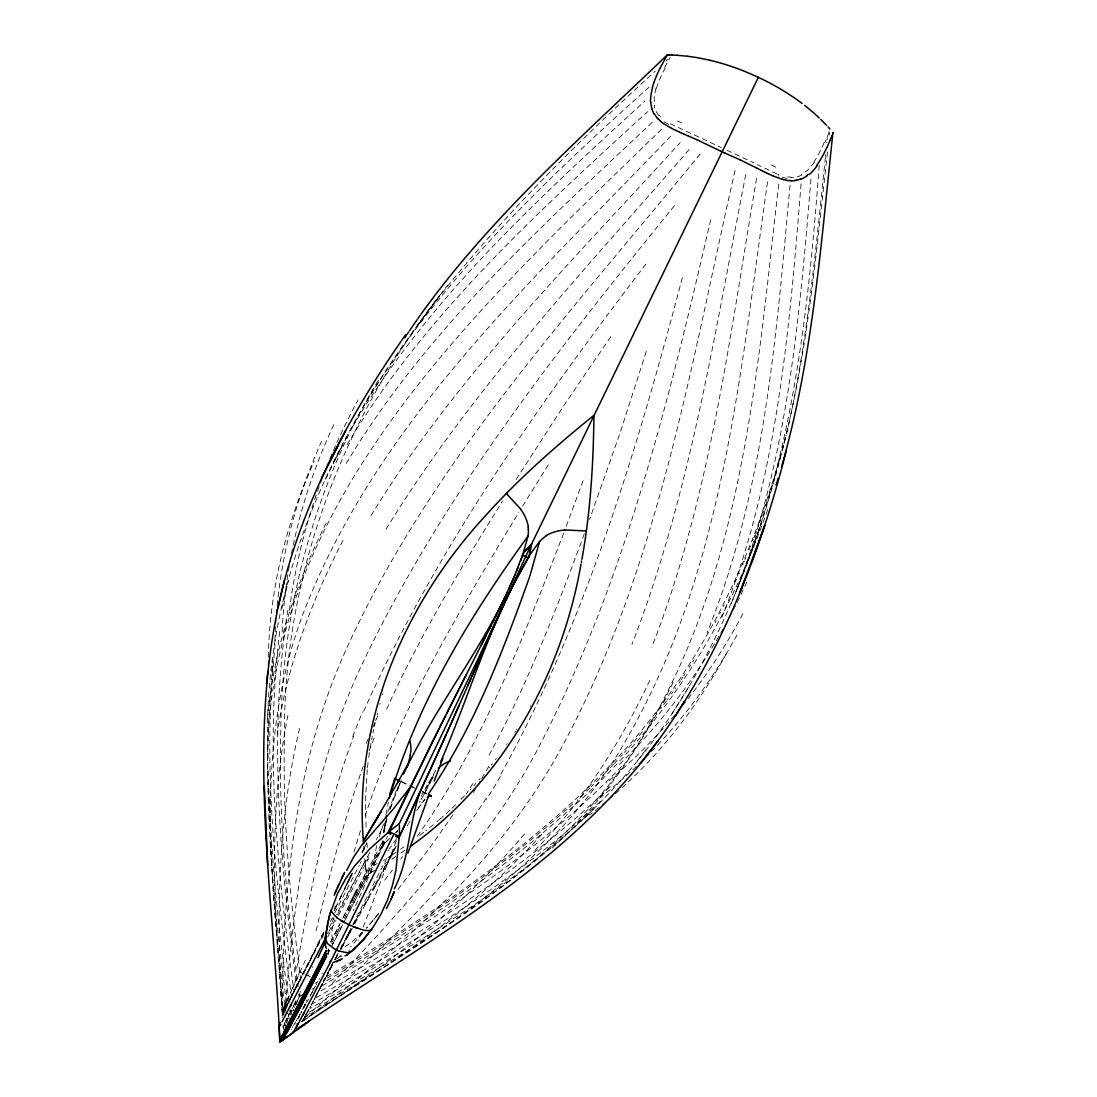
<?xml version="1.0" encoding="UTF-8"?>
<svg xmlns="http://www.w3.org/2000/svg" width="1097" height="1097" viewBox="0 0 1097 1097"><rect width="100%" height="100%" fill="white"/><g stroke="black" fill="none" stroke-linecap="round" stroke-linejoin="round"><path stroke-width="0.75" stroke-dasharray="5 3.75" d="M267.874 758.123C256.04 471.655 458.148 251.199 655.252 71.086M328.277 948.932L328.209 953.485M284.205 1025.791L284.315 1022.486M284.74 1012.517C294.586 892.286 311.027 769.614 364.231 659.859C444.299 492.91 560.169 346.529 676.218 203.466M382.949 840.453L382.565 845.101L388.036 839.987M819.198 165.263C808.914 304.925 793.954 447 741.339 578.009M801.084 183.693C789.292 330.992 777.101 481.638 720.839 619.887M810.93 179.044C799.178 322.669 786.563 469.516 731 604.049M382.579 844.909L386.007 841.879M382.771 842.743L382.565 844.978L382.935 840.905M790.032 185.228C776.251 336.203 764.623 490.757 707.154 632.75M827.042 139.799L827.303 136.933M826.781 142.747L826.85 141.993M825.41 157.324C816.195 245.111 808.283 333.378 789.675 419.808M825.493 156.514L825.643 154.896M367.262 769.532L365.507 799.562L366.11 830.456M383.676 832.596L384.759 822.942M829.222 135.013L829.442 132.874M827.508 151.893C817.046 244.508 809.038 337.862 787.605 428.776C757.684 548.98 703.561 665.44 618.461 756.628C534.541 846.185 431.546 915.09 326.207 976.837M271.754 671.913L273.071 659.201M367.454 767.667L368.414 759.549M778.733 184.255C756.738 374.104 743.176 575.445 639.359 741.86C562.843 864.916 431.711 936.797 310.451 1008.417M333.173 917.243L331.801 932.313L332.556 944.791M272.865 665.989C261.017 779.117 271.686 893.616 287.057 1005.922M279.721 631.584C264.898 751.5 277.637 873.02 294.106 992.099M383.881 832.513L386.871 818.444M767.571 181.759C740.31 370.443 724.281 568.699 627.511 737.499C556.577 864.71 427.83 942.364 305.994 1014.094M368.702 757.479L369.62 751.294M383.895 832.239L384.101 830.854M287.894 609.987C268.148 734.62 280.16 861.748 296.588 986.052M296.711 968.267C310.355 889.763 325.905 811.012 353.728 736.128M756.587 178.4C729.642 336.148 710.335 497.188 651.796 647.271M370.224 747.619L370.992 743.204M385.993 814.673L387.94 804.636M371.622 739.831L372.294 736.416M384.54 827.947L385.691 822.284L384.663 826.973L385.39 823.696M334.297 910.633L335.408 905.286M745.768 174.546C714.613 332.569 690.411 493.527 631.941 644.488M287.935 715.258C268.34 814.029 273.18 915.981 283.89 1015.52M372.994 732.947L373.734 729.409M735.045 170.364C690.877 364.492 658.749 566.175 563.625 743.67C502.865 858.128 404.149 946.423 301.154 1022.308M374.379 726.433L375.201 722.8M388.105 803.882L388.448 802.387M710.733 219.647C669.417 398.184 625.605 578.997 541.027 742.792C485.203 852.067 395.222 938.25 304.075 1018.181M789.346 421.275L788.688 424.196M384.965 825.602L385.952 821.434L384.773 826.151M788.194 426.376L788.359 425.65M316.114 930.75C329.333 874.94 344.184 819.39 363.587 765.363M375.695 720.647L376.202 718.48M787.865 427.83L786.494 433.617M281.943 608.287L288.36 580.971M299.55 728.422C277.678 821.543 276.074 918.422 282.382 1013.491M785.973 435.783L786.151 435.056M787.605 428.776C761.716 538.216 721.908 646.339 655.252 737.856C564.708 862.379 425.828 936.413 301.675 1021.883A548.322 5.32 -64.9 0 0 301.977 1021.705M377.121 714.709L377.519 713.119M785.274 438.663L784.012 443.682M682.361 277.678C637.316 448.412 586.401 620.216 500.232 775.332M783.656 445.108L781.983 451.539M382.538 845.266L362.86 882.29M781.421 453.664L781.613 452.951M376.655 845.664L373.241 863.874M780.653 456.503L777.512 467.775M379.823 704.329L380.097 703.328M655.979 87.979L654.155 97.318L654.566 105.71M776.703 470.586L775.675 474.082M382.551 694.799L382.867 693.757M353.947 852.081L360.831 829.469M386.679 819.048L384.992 824.642L386.83 818.554M774.839 476.866L770.985 489.344M282.505 1011.681L282.519 1016.083M646.27 351.465L620.299 432.245L589.569 519.457M379.219 836.874L383.47 824.012M770.094 492.1L767.626 499.642M365.095 816.031C400.515 707.524 460.383 609.288 518.963 512.08M767.173 501.014L765.555 505.786M763.663 511.229L762.95 513.259M384.019 842.345L383.168 844.443M748.675 559.059L761.332 523.228L736.252 591.064L741.874 576.528M761.99 515.96L762.47 514.616M767.694 509.557C728.353 623.178 662.588 728.285 571.743 807.776C496.393 875.872 411.046 931.792 323.409 982.651M382.373 845.76L380.344 850.614M361.352 932.34L358.28 940.719M363.203 927.171L396.291 840.809M287.195 1000.107L289.293 995.322L282.834 1011.352L291.336 996.419M390.326 808.297L392.054 803.511L389.915 809.449M390.244 808.558L395.811 793.885M583.097 480.637L564.681 530.495M760.536 520.005L759.563 522.693M829.263 131.791L824.944 142.651M584.358 533.732C556.344 609.767 526.834 685.625 488.069 756.944M758.068 526.725L758.562 525.381M387.803 812.082L388.091 811.327M563.721 533.073C522.967 638.44 481.981 745.699 415.886 838.286M388.365 810.587L396.072 791.307M755.806 532.744L756.313 531.401M283.506 1009.034L291.555 990.207M754.27 536.735L754.777 535.405M369.058 750.828L374.434 737.321M397.183 790.471L398.101 788.126L394.92 796.148M752.707 540.711L753.228 539.381M750.087 547.321L750.609 546.004M284.068 1007.581L286.77 1001.136M749.018 549.954L749.553 548.637M397.758 789.086L401.187 780.762M423.853 794.653L434.645 772.864M399.459 784.917L401.159 780.872M745.768 557.811L744.945 559.772M282.19 1017.783L282.478 1017.084M295.984 1024.255L296.286 1023.556M396.236 790.937L396.703 789.84M743.835 562.377L744.397 561.074M363.669 711.267C436.016 548.623 540.368 402.489 647.847 261.484M397.635 787.632L398.417 785.795M742.724 564.982L743.286 563.68M286.55 1001.616L288.538 997.036M283.465 1014.766L284.068 1013.381M399.061 784.328L399.692 782.874M284.713 1011.9L285.398 1010.31M298.521 1018.373L299.207 1016.782M286.139 1008.623L287.784 1004.907M300.743 1013.299L301.593 1011.393M379.219 853.164L353.357 910.496M738.761 574.046L739.337 572.757M288.689 1002.877L291.459 996.679L290.993 997.722A252.2 2.441 -64.9 0 1 297.068 984.187M302.484 1009.363L303.896 1006.223M292.995 1010.666L293.406 1009.734M294.27 1007.828L294.709 1006.854M295.381 1005.373L296.286 1003.357M296.752 1002.329L297.465 1000.766M297.931 999.71L298.905 997.584M299.22 997.077L300.304 994.691M299.152 997.05L299.015 993.69M736.457 579.189L735.58 581.122M386.514 709.306C419.465 636.822 460.507 568.397 502.618 500.945M390.258 858.293L397.375 843.579M340.468 897.428L346.364 885.114M339.343 899.773L341.688 894.891M344.924 888.104L347.296 883.167M335.819 907.48L339.576 899.293M346.707 884.388L350.272 876.969M334.955 909.29L337.012 904.655M339.275 900.267L351.438 874.953M350.066 877.367L351.451 874.501M334.228 910.441L335.12 908.59M361.969 852.698L363.299 849.956M323.711 932.669L306.831 966.964M362.449 851.711L366.796 842.784M364.135 848.255L365.795 844.841M362.394 852.369L366.905 843.113M323.629 932.368L320.132 939.526M321.298 937.112L322.216 935.261M320.393 938.963L292.488 994.211M319.021 941.774L316.265 947.355M325.576 479.183L340.769 448.44M290.362 1012.024L288.017 1016.754M290.691 1011.365L291.363 1010.008M312.549 967.568L312.947 966.745M381.687 829.236L376.532 839.507M313.523 952.882L309.45 961.041M292.008 1008.733L292.652 1007.43M293.31 1006.1L293.982 1004.742M308.627 975.425L309.011 974.657M327.729 936.975L335.956 920.52M294.668 1003.385L296.053 1000.615M723.472 606.504L724.089 605.242M298.864 994.965L299.481 993.745M300.098 992.524L300.715 991.277M287.483 1017.81L286.015 1020.717M308.326 963.262L306.118 967.664M338.534 915.405L368.235 859.061L367.797 854.261M306.337 967.211L302.978 973.848M305.007 969.844L300.496 978.716M330.883 941.596L340.07 923.551M433.301 776.964L432.328 778.856M301.318 977.112L302.141 975.48M330.416 921.535L332.268 917.901M334.777 913.006L359.254 865.218M327.921 933.533L328.401 932.601M328.867 931.668L334.955 919.78M337.465 914.857L365.013 861.2L368.249 859.061M330.581 942.254L339.905 923.976M343.471 917.023L366.261 871.937M327.619 951.113L328.606 949.179M331.568 943.365L338.466 929.858M337.574 931.559L341.386 924.127M344.307 918.422L348.942 909.331M327.646 954.02L329.635 950.139M332.336 944.832L343.114 923.743M344.527 920.959L366.755 877.545M341.345 927.308L331.431 946.67M345.953 918.189L383.36 845.856M345.761 938.388L347.886 934.233M720.619 612.14L719.659 614.005M341.496 447.315L333.227 463.414L349.038 432.698M299.604 980.457L300.66 978.387M299.673 980.32L293.447 992.387M323.766 934.521L310.067 961.205M360.173 863.408L361.091 861.625M285.645 1021.444L285.275 1022.171M342.689 918.436L380.878 844.69M348.16 910.894L350.341 906.602M349.107 909.029L353.111 901.186M352.425 902.557L355.867 895.81M354.77 898.004L359.885 887.994M327.592 954.157L329.511 950.413M340.44 948.768L344.869 940.129M348.503 933.026L350.985 928.185M352.85 924.524L386.706 858.457M337.355 954.774L338.095 953.348M335.559 958.284L334.846 959.669M335.915 957.599L336.998 955.487M299.028 982.309L296.793 986.642M309.738 961.836L284.548 1009.569M356.155 895.303L361.201 885.444M360.227 887.391L362.504 882.92M331.719 965.744L332.748 963.756M331.376 966.402L327.674 973.601M369.771 852.712L336.285 914.541M361.105 885.677L364.3 879.465M364.149 879.794L369.95 868.632M382.085 846.939L387.556 836.353M366.974 877.257L367.44 876.352M326.193 976.453L326.933 975.027M324.767 979.21L323.725 981.225M431.999 779.487L424.635 793.254M296.067 988.054L289.21 1000.423M371.06 866.411L382.113 845.28M367.248 876.585L369.36 873.377M322.696 983.2L319.556 989.247M316.649 994.115L317.444 992.566M318.034 991.455L318.679 990.207M319.09 989.425L320.118 987.437M320.639 986.45L321.599 984.612M315.058 997.146L315.895 995.541M318.322 991.606L318.939 990.44M322.052 983.762L322.463 982.953M317.719 992.771L316.649 994.842M292.666 993.868L290.54 997.913M291.72 995.692L292.104 994.952M329.114 927.349L334.036 918.518M323.642 980.691L324.369 979.306M324.163 979.703L325.37 977.4M315.579 996.858L316.114 995.857M327.701 972.957L328.222 971.956M315.058 997.859L314.016 999.833M327.646 973.053L332.405 964.002M329.21 970.063L330.142 968.308M311.15 1004.591L311.534 1003.865M664.617 67.452L670.171 57.579M330.595 967.458L331.02 966.635M331.856 965.058L332.652 963.55M716.108 620.847L715.134 622.698M291.171 997.392L289.882 999.833M311.329 1004.934L312.001 1003.728M334.859 959.395L338.507 952.511M314.894 998.27L314.304 999.381M315.483 997.159L316.498 995.226M316.91 994.444L317.746 992.867M318.157 992.072L320.681 987.327M336.189 956.858L336.834 955.652M313.152 1001.561L313.523 1000.848L312.631 1002.493L313.303 1001.273M320.05 988.507L323.258 982.459M435.852 770.012L431.409 778.308M323.546 981.911L326.563 976.22M324.506 980.115L325.26 978.689M321.942 973.985L322.367 973.176M310.081 1007.293L310.328 1006.854M311.205 1005.209L311.891 1003.92M326.358 976.604L330.732 968.404M327.4 974.643L328.716 972.175M317.965 981.431L317.595 982.117M319.062 979.374L319.474 978.62M340.372 949.015L346.021 938.442M341.455 946.985L344.979 940.39M329.991 969.789L333.323 963.536M309.875 1007.704L310.533 1006.47M289.581 1000.423L285.549 1007.828M316.251 984.626L316.951 983.351M314.825 987.3L315.648 985.778M314.153 988.562L313.084 990.55M335.984 959.244L336.052 958.435M345.925 938.621L347.941 934.877M335.175 959.628L339 952.936M307.297 1011.832L307.914 1010.694M309.231 1008.911L307.174 1012.737M308.819 1009.679L305.775 1015.287L306.625 1013.751M288.058 1003.248L288.648 1002.151M311.905 992.744L312.796 991.085M312.275 992.058L308.956 998.201M310.273 995.761L310.931 994.54M346.844 936.907L351.218 928.789M348.64 933.574L350.368 930.366M307.585 1011.311L307.16 1012.092M340.865 949.467L344.636 942.488M342.442 946.533L346.529 938.977M382.826 872.074L387.954 862.585M379.055 879.081L383.415 870.991M386.569 865.149L390.875 857.155M353.687 924.223L354.482 922.728M353.741 924.113L356.662 918.696M383.031 870.031L386.761 863.12M356.072 919.807L360.68 911.278M375.352 884.209L390.628 855.989M359.61 913.253L375.736 883.51M380.028 877.298L377.162 882.605M346.158 939.663L347.763 936.701M374.859 886.856L377.354 882.235M375.256 886.129L370.539 894.809M380.974 844.512L382.318 842.112M382.222 845.088L384.019 841.989M383.456 845.677L384.8 843.278M307.201 1001.438L308.435 999.161M390.409 856.387L392.383 852.753M392.191 853.096L395.88 846.322M393.261 851.135L395.016 847.912M347.475 937.222L348.558 935.22M373.131 890.037L373.995 888.447M348.435 935.467L350.341 931.956M350.176 932.258L352.247 928.446M367.591 900.253L371.43 893.191M354.784 923.77L367.948 899.581M287.483 1004.303L285.906 1007.183M307.023 1001.78L306.584 1002.576M365.685 903.75L366.823 901.665M306.707 1012.929L305.61 1014.944M306.557 1013.23L305.775 1014.656M305.981 1003.7L302.402 1010.2L303.06 1009.007M305.501 1004.55L303.8 1007.663M429.421 781.873L428.776 783.039L432.053 777.129L423.017 793.104M305.748 1015.342L306.269 1014.382M530.4 706.468L530.811 705.714M300.893 1012.901L301.606 1011.626M423.469 795.352L420.521 800.563M304.637 1016.7L305.103 1015.863M305.24 1016.247L304.459 1017.659M304.925 1016.823L304.308 1017.906M299.508 1015.369L300.194 1014.149L296.437 1020.704M285.289 1007.636L283.424 1011.448M304.87 1016.892L302.978 1020.155M299.028 1016.22L293.598 1025.448M420.124 801.263L419.52 802.305M378.232 380.412C314.606 485.217 282.148 607.066 280.832 729.395C278.364 815.469 286.344 901.446 298.055 986.628M407.138 826.096L408.139 824.368M426.61 786.851L427.254 785.74L421.138 796.257M284.905 1008.335L283.026 1011.269M408.619 823.545L409.935 821.31M303.883 1018.633L303.142 1019.895M303.759 1018.839L302.758 1020.512M295.847 1021.732L294.709 1023.624M352.644 426.568C427.446 299.906 537.228 199.421 644.817 101.116M347.159 444.6C424.402 315.086 537.324 212.503 647.6 111.688M284.164 1010.227L282.546 1012.668A431.875 4.155 -64.9 0 1 284.068 1007.759M346.213 463.441C425.609 330.691 541.767 225.996 653.524 121.191M366.247 402.064C440.103 279.927 544.77 180.552 650.302 86.032M472.889 783.491L466.348 793.885M694.031 659.695L692.564 662.067M371.033 515.563C455.68 377.066 571.551 261.881 680.209 142.569M386.075 529.152C471.257 390.134 583.837 271.137 690.109 148.438M522.583 506.183L548.582 464.442M672.104 713.516L689.053 686.407M690.726 665.029L689.245 667.387M516.166 479.43L563.735 405.712L611.756 335.271M516.522 729.711L516.961 729.025M515.631 731.096L514.754 732.453M486.245 798.287C442.214 866.246 387.172 926.225 331.225 984.448M685.104 673.832L683.582 676.163M292.159 1027.683L292.872 1026.6M682.814 677.329L681.278 679.66M680.497 680.812L678.947 683.129M452.951 814.893L430.422 846.925L396.771 890.956M416.709 810.518L417.614 809.188M675.807 687.723L675.012 688.875M396.62 838.752L389.202 849.064M418.039 808.571L423.456 801.372M507.267 743.56L506.608 744.493M673.01 691.727L671.405 694.017M814.399 162.287L808.297 169.624L801.523 174.642M668.169 698.542L667.346 699.68M424.827 799.055L418.135 807.941M666.523 700.805L663.63 704.74M400.789 858.882L402.476 856.634M661.546 707.538L660.709 708.662M384.759 880.192L392.369 870.099M377.697 914.692L378.424 913.732M387.817 850.902L388.516 849.983M496.297 758.589L495.446 759.686M442.941 291.281L417.299 325.768L439.527 295.683C341.88 420.768 283.465 576.405 284.411 735.744C282.56 817.539 289.965 899.238 300.893 980.224M637.467 760.687L646.558 749.004M376.957 915.652L373.172 920.397M445.231 288.333L447.535 285.385M492.306 763.718L491.264 765.048M652.167 719.728L648.67 724.116M489.605 767.118L488.974 767.886M378.726 913.444L366.672 928.035M700.174 154.005C573.443 309.162 433.946 459.3 349.093 643.034C294.997 758.836 282.107 888.735 282.601 1015.082M372.788 920.863L366.343 928.268M642.444 731.713L639.29 735.484M524.531 833.967C462.098 908.055 384.224 967.746 303.334 1020.347M362.654 932.834L350.629 946.944M637.014 738.171L633.792 741.901M480.047 778.609L478.841 780.008M424.004 800.714L425.033 799.548M631.474 744.561L628.677 747.743M475.865 783.423L474.878 784.533M474.494 784.972L473.712 785.85M541.767 834.323C474.48 909.002 390.107 965.963 304.582 1017.659M626.318 750.375L624.426 752.473M470.97 788.894L470.202 789.744M622.52 754.571L620.614 756.656M396.607 831.718L397.635 830.594M617.227 760.303L614.32 763.402M613.333 764.431L610.385 767.516M621.574 766.501C535.213 856.181 428.735 923.276 321.956 985.86M395.51 832.76L397.731 830.456M464.525 795.819L458.601 801.852M670.596 136.275C535.158 277.87 383.731 415.749 308.147 600.991C254.257 730.753 269.19 874.885 285.289 1010.68M608.41 769.559L606.915 771.095M605.928 772.11L601.91 776.182M362.504 932.299L351.369 942.405L341.798 948.905M599.894 778.198L591.201 786.727M610.151 786.59C524.435 869.798 421.454 932.697 318.528 992.195M584.386 818.239L593.312 809.421M397.676 830.84L396.031 832.445M661.518 129.281C478.223 307.818 250.665 512.121 268.354 792.925M600.429 801.29C516.084 880.822 415.475 940.732 315.374 998.147M588.527 814.056C506.883 891.011 409.071 948.357 312.206 1003.837M455.557 804.841L451.251 808.928M590.172 787.728L577.077 800.056M666.181 60.774L667.771 59.279M341.359 955.144L339.042 957.174M387.502 840.494L388.434 839.63M389.6 838.533L388.818 839.26M449.866 810.23L442.077 817.251M377.121 863.339L375.243 864.806M572.812 803.964L569.055 807.351M566.902 809.284L561.458 814.097M560.375 815.057C487.85 878.478 406.987 931.572 323.917 980.032M441.405 817.841L440.391 818.705M440.062 819.006L438.91 819.994M339.864 956.488L341.414 956.502M438.252 820.542L436.963 821.653M433.342 824.67L425.924 830.648M423.744 832.362L417.066 837.436M338.616 957.516L337.917 958.038M405.012 850.216L400.021 853.672M403.888 846.898L400.597 849.174M396.209 852.15L392.219 854.824M395.935 856.455L381.098 866.232M392.082 854.92L383.539 860.514M390.409 856.017L389.504 856.62M374.502 870.332L370.58 872.663M372.953 871.251L366.686 874.912L365.671 867.206M317.088 982.144L315.058 983.323M312.042 989.233L314.578 987.766M299.399 996.501L303.197 994.321M348.969 950.249L349.682 949.975M791.102 177.152L787.605 176.905M777.924 174.327L778.843 174.67M777.019 173.984L757.41 164.646M726.927 150.262L753.776 162.795M690.657 133.34L669.101 123.193M694.428 134.958L721.278 147.615M285.823 1012.737L290.321 1014.835M401.337 781.9L408.852 785.425M410.347 786.124L414.844 788.236M422.345 791.76L426.856 793.871M382.88 841.303L385.362 842.469M299.796 971.901L304.253 973.985M305.734 974.684L310.204 976.783M401.9 781.777L407.961 784.616M409.483 785.329L414.035 787.468M421.618 791.033L426.171 793.172M660.476 116.625L659.297 115.322M290.636 1009.939L291.473 1014.725M288.566 1015.054L289.334 1019.607M289.279 1001.945C276.746 924.401 270.74 845.91 267.956 767.461M295.6 1001.314L296.094 1004.372M291.733 997.886C275.484 882.537 262.142 764.924 274.84 648.56A4025.414 1411.304 4.6 0 1 321.586 441.392M286.578 1019.099L287.359 1024.159M284.959 1023.528L285.618 1028.328M297.575 983.131L297.767 984.516M366.22 871.594L366.124 870.908M366.083 870.565L364.752 858.567M365.63 866.877L365.479 865.574M365.438 865.259L365.328 864.285M365.301 863.97L365.191 863.024M283.575 1025.75L284.219 1031.838M365.164 862.708L365.054 861.693M367.234 847.487L366.933 843.47M283.136 1012.051A568.63 5.499 -64.9 0 1 282.34 1012.805L273.647 896.962L268.628 795.928M364.026 849.818L363.751 846.102M280.805 991.441L282.491 1015.836M282.999 1025.407L283.149 1028.328M271.645 864.971L268.34 786.028M374.941 864.669A4.594 1.769 25 0 1 374.159 865.245M338.054 958.147A23.668 17.84 9.6 0 1 337.423 958.586M373.57 864.957A4.594 1.769 24.9 0 1 373.542 864.011M328.456 954.404A23.668 17.634 41.5 0 1 328.373 953.512M771.397 164.879A145.778 18.594 25.1 0 1 776.429 167.567M787.166 178.441A45.896 41.617 -32.8 0 1 778.267 175.739M801.797 175.013A17.237 13.658 -13.7 0 1 791.019 177.604M824.108 142.569A157.488 111.675 -15.7 0 1 813.823 162.15M302.265 1021.074A568.63 5.499 -64.9 0 1 301.73 1021.76M677.233 120.972A145.778 18.594 25 0 1 682.595 123.152M668.635 124.318A45.896 41.933 81.7 0 1 661.546 119.738M658.995 115.665A17.237 13.781 62.8 0 1 654.114 105.723M656.431 88.309A157.488 113.06 65.1 0 1 665.193 68.014M282.628 1011.42A312.727 3.017 -64.9 0 1 286.399 1001.931M292.666 988.328A216.493 2.098 -64.9 0 1 305.309 960.41M291.254 990.824A180.031 1.755 -64.9 0 1 299.385 972.765M488.618 766.584A2941.51 555.644 -89.6 0 1 473.342 792.432M500.41 776.47A3268.484 717.465 85.3 0 1 486.41 799.343M649.781 680.387A3987.046 1192.631 68.4 0 1 532.717 852.506M673.064 682.499A3969.179 1256.449 63.2 0 1 550.159 849.887M726.502 653.291A3933.211 1376.996 49.4 0 1 589.363 815.044M737.006 634.998A4025.414 1436.563 45.2 0 1 598.29 799.069M742.875 613.813A4217.156 1525.104 41.2 0 1 606.312 783.08M746.906 581.986A4517.103 1645.898 37.2 0 1 619.202 764.623M366.384 743.409A2941.51 504.798 -40.3 0 1 377.807 715.82M352.699 736.745A3268.484 663.863 -35.1 0 1 362.572 711.926M277.212 734.853A3987.046 1142.004 -18.4 0 1 343.512 539.395M267.421 719.426A3969.179 1211.335 -13.2 0 1 326.412 522.474M268.23 665.948A3933.211 1347.473 0.5 0 1 314.153 461.494M282.121 631.913A4217.156 1503.809 8.7 0 1 334.516 423.099M289.375 610.289A4517.103 1628.51 12.6 0 1 358.075 399.911M292.885 1011.091A211.776 2.043 -64.9 0 1 293.461 1009.843M295.765 1004.701A211.776 2.043 -64.9 0 1 298.891 997.831M283.273 1010.79A357.553 3.442 -64.8 0 1 283.602 1008.568M302.278 1020.896A431.875 4.196 -64.9 0 1 301.744 1021.622M304.13 1017.92A566.792 5.499 -64.9 0 1 303.581 1018.852M302.731 1020.196A566.792 5.499 -64.9 0 1 302.566 1020.416M289.443 1011.544A340.646 2.167 -65.2 0 1 290.156 1009.912M286.934 1018.249A630.597 4.127 -65.7 0 1 285.659 1020.772M327.263 932.601A207.786 3.716 -63.5 0 1 326.563 933.958M306.214 1001.095A252.2 2.427 -64.9 0 1 306.721 999.998M291.391 1029.439A638.934 8.173 -64 0 1 291.13 1029.685M285.042 1025.407A211.776 2.043 -64.9 0 1 285.234 1024.941M286.098 1022.98A211.776 2.043 -64.9 0 1 295.737 1001.451M284.987 1025.558A251.515 2.427 -64.9 0 1 285.165 1025.133M384.334 829.222L384.128 830.703L384.361 829.181M304.801 1004.194L304.335 1005.222L304.801 1004.194"/><path stroke-width="1.5" d="M355.263 947.26L352.919 950.427L363.765 939.238L373.076 927.198L380.906 914.295L387.46 900.157L392.287 885.978L395.894 870.538L399.061 837.861A21.652 8.09 28.2 0 1 399.034 837.368L429.681 770.903M279.749 1042.04L280.311 1040.038M393.562 821.475L387.995 832.678L370.004 848.639L354.688 865.89L345.212 879.506L337.41 893.89L329.525 915.241L325.384 937.551L327.235 943.379L334.064 948.644M405.629 334.722C347.776 417.175 298.974 508.322 278.035 607.601C247.908 750.65 273.674 897.415 279.845 1041.464M325.384 937.482L327.509 923.619L331.006 910.263M266.53 683.719L267.833 671.337M281.504 1036.583L279.735 1039.27L279.104 1026.038L280.242 1022.555M282.258 1039.394L282.148 1040.422L293.05 1032.661L293.077 1031.742M394.454 779.528L389.613 794.612M528.37 529.824A42.865 40.603 23.5 0 1 528.027 536.09L522.954 553.971M581.904 559.374C587.128 530.358 590.268 501 592.037 471.587C592.791 458.916 593.299 446.232 593.614 433.548C593.765 427.46 593.875 421.371 593.943 415.283C591.42 417.34 588.883 419.383 586.36 421.454C550.447 450.771 515.796 481.816 484.86 516.413C404.217 603.981 352.85 723.376 363.587 843.648M399.335 835.626L399.431 826.905M410.347 755.435L407.837 765.034M581.616 560.937L581.328 562.514M581.026 564.105C561.719 674.614 503.084 780.461 410.813 846.102M278.035 607.601L284.548 579.915M389.504 797.889C417.45 702.587 469.996 615.952 528.041 536.09M786.275 450.757C760.262 553.299 721.168 654.141 658.488 740.146C565.956 866.973 424.224 942.488 297.191 1029.096L309.148 1021.211L279.858 1042.136L299.961 1004.866M546.416 535.734L544.222 537.269A42.838 40.589 23.5 0 0 539.573 541.507L530.797 572.881M652.317 87.623L653.593 83.372M280.27 1037.063L279.68 1039.257M528.96 556.823L530.249 549.775A42.111 19.787 24.7 0 0 530.153 548.788L529.892 547.472L529.577 548.089A137.331 1.33 -64.9 0 1 524.585 558.976L518.936 571.235A152.318 1.467 -64.9 0 1 512.614 584.907L494.103 624.7A161.945 1.563 -64.9 0 1 489.989 633.504L485.752 642.54A157.584 1.522 -64.9 0 1 481.418 651.783L399.253 823.765M529.686 554.767L531.702 543.769L758.342 77.352A108.096 43.071 24.9 0 1 781.407 89.501M781.585 466.636C812.74 357.937 820.995 244.274 832.938 132.435M279.762 1038.489L279.996 1037.762M419.959 792.391C409.318 822.27 409.716 855.194 396.579 884.251M530.495 573.827L530.208 574.759M777.197 481.089L778.006 478.47M529.906 575.706L529.604 576.638M775.949 484.997L776.786 482.392M529.316 577.571L529.015 578.503M528.699 579.435C502.138 653.689 473.342 728.285 428.584 793.775M653.689 83.084L656.472 75.803M522.789 554.342L514.946 574.965M407.892 853.151L427.995 797.519M752.446 560.252L765.144 524.339L739.858 592.709L745.055 579.257M326.358 933.41L325.233 939.265L325.494 945.833M385.596 818.047L386.418 815.811M832.925 133.052L832.719 133.573M407.481 765.98L406.877 767.557M520.485 561.184L523.694 552.765M334.201 895.248L344.184 873.335M434.179 781.105L442.831 758.411M832.074 135.301L831.732 136.193M529.59 555.027L523.488 565.833M330.307 961.74L330.595 961.027M519.43 563.927L519.142 564.653M831.389 137.043L830.223 139.936M336.381 889.722L334.942 893.315M518.099 567.3L516.468 571.318M394.276 891.683L390.587 900.239M394.193 891.902L391.835 897.497M829.935 140.635L827.22 146.888M511.353 583.316L515.343 574.033M514.356 576.364L514.013 577.159M656.582 75.556L659.777 68.631M513.945 577.31L504.373 598.427M398.801 837.724L404.08 826.672M338.795 884.182L337.204 887.788M470.997 678.399L452.54 720.222M452.403 720.523L450.031 725.899M458.793 705.947L447.055 732.618M467.569 686.064L477.003 664.796M472.067 675.889L489.701 636.137M488.919 637.851L490.702 633.86M490.112 635.163L493.815 626.881M449.235 727.503L442.489 742.847M346.748 870.291L353.371 857.484L361.27 845.842L393.508 808.777L409.908 787.673L435.893 735.168M510.091 586.141L510.722 584.728M493.115 628.403L494.171 626.085M493.719 627.045L495.981 622.04M506.183 599.744C481.24 651.892 464.264 707.277 441.378 760.262M446.15 734.455L441.83 744.328M441.68 744.657L437.47 754.037M495.556 622.973L497.49 618.681M442.091 743.505L430.161 770.176M497.394 618.873L499.862 613.388M498.628 616.144L499.245 614.773M437.182 754.434L409.428 815.098M508.816 588.952L509.461 587.539M499.67 613.854L501.123 610.645M500.369 612.318L506.896 598.222M404.176 826.466L409.332 815.304M403.655 774.016L404.245 772.727M441.076 760.907L440.473 762.209M506.883 593.134L507.527 591.749M503.66 605.133L504.291 603.748M390.943 899.471L391.396 898.484M827.015 147.327L823.737 153.978M404.848 771.438L405.437 770.163M405.739 769.518L406.343 768.229M505.58 595.918L506.238 594.533M502.303 602.815L504.935 597.303M525.367 556.604L525.82 555.658M506.361 599.36L508.213 595.452M396.332 884.785L395.441 886.637M406.644 767.598L407.563 765.679M390.148 901.213L386.459 908.563M388.311 832.801L388.173 832.746A21.515 8.049 22.5 0 0 389.174 831.704L429.421 748.195M507.664 596.617L512.943 585.771M501.644 604.186L502.33 602.706M407.878 765.034C436.359 707.592 475.906 656.417 504.195 598.811M409.908 787.673L393.713 821.2M500.972 605.558L501.672 604.063M508.953 593.916L515.357 581.012M498.984 609.644L501 605.462M500.314 606.874L496.996 613.703M321.928 477.661L337.341 446.452M497.037 613.58L495.652 616.404M494.322 619.092L495.871 615.938M395.304 886.897L394.385 888.748M659.9 68.398L667.333 54.85L668.238 54.864M429.146 748.415L433.205 740.269M493.664 620.436L494.459 618.763M492.32 623.11L493.842 619.997M433.356 739.954L439.253 728.449M490.332 627.1L492.594 622.52M489.001 629.747L490.729 626.236M436.003 734.675L445.615 715.806M439.815 727.078L445.053 716.698M481.089 645.475L490.085 627.539M342.785 875.982L341.455 878.628M485.738 636.164L445.163 716.478M446.836 713.16L456.955 693.167M466.431 674.449L457.134 692.824M513.643 584.386L528.795 557.153A8.159 3.84 24.8 0 1 528.151 557.838L522.638 555.247A8.694 4.086 24.8 0 1 522.652 554.808M332.377 958.079L393.357 835.201M326.358 950.482L313.043 976.659M326.481 936.344L282.19 1021.526M326.152 950.907L282.258 1035.376M324.177 957.859L326.138 954.006M320.516 965.017L326.412 953.43M317.869 970.187L322.024 962.014M326.659 955.953L301.14 1005.675M331.925 958.956L330.252 962.083M337.876 445.711L329.594 461.851L345.624 430.668M319.392 967.156L315.497 974.835M313.619 978.497L317.54 970.763M312.22 981.212L314.784 976.152M313.427 978.798L309.011 987.437M315.004 978.634L301.483 1005.003M315.429 977.784L325.672 957.873M330.526 961.891L295.998 1028.012M312.604 977.509L298.576 1004.482M312.083 981.417L307.215 990.934M308.092 989.179L305.446 994.376M304.568 996.076L306.721 991.825M303.252 998.613L305.35 994.472M303.992 997.104L300.249 1004.427M515.755 580.244L523.406 565.97M298.233 1005.154L290.198 1020.717M302.635 999.724L298.974 1006.881M298.672 1007.375L283.506 1035.966M301.209 1005.455L285.138 1035.842M300.784 1006.347L286.865 1032.743M290.225 1006.58L291.185 1004.756M288.744 1023.378L289.992 1021.019M303.101 1014.835L304.034 1013.052M344.705 872.348L343.292 875.008M288.58 1023.816L284.356 1031.564M823.449 154.499L819.706 160.957M398.005 781.914L407.645 764.623M389.764 796.422L399.569 779.117M389.147 797.464L363.409 841.084M372.445 826.068L381.249 811.163L364.794 838.794M284.068 1037.789L282.395 1040.244M529.467 555.356L539.559 541.507M675.327 715.834L684.144 701.696M819.473 161.314L817.046 164.893M404.752 337.821L406.274 335.531M407.028 334.407L408.564 332.13M409.332 330.992L417.121 319.68M417.916 318.555L420.302 315.168M421.097 314.044C490.908 216.849 581.424 137.29 667.333 54.85M371.595 929.31L362.915 940.225L353.069 950.304M640.456 763.306L658.488 740.146M389.6 831.115L398.91 823.998M427.268 797.286L428.762 796.065M808.503 174.231L806.967 175.424M531.702 543.769L524.311 551.736L527.767 548.61A42.111 19.787 25 0 1 528.617 548.061L529.878 547.43M342.456 958.696L332.898 962.59M347.187 954.829L352.987 950.386L347.338 952.813L339.11 951.003M346.981 954.938L345.007 955.857M340.577 959.82L339.014 960.657M429.709 795.517L431.176 795.599M336.587 961.754L337.465 961.397M800.796 178.852L799.85 179.209A19.047 14.947 -13.8 0 1 796.23 180.278M796.134 180.182L795.051 180.361M564.64 529.947L586.36 530.975M791.17 180.58L789.305 180.498M668.539 54.877L669.458 54.905M669.76 54.905L671.926 54.987M672.228 55.001L676.945 55.261M677.26 55.275L687.366 56.235M786.398 180.141L784.561 179.798A42.879 37.367 -20.9 0 1 783.395 179.606M709.773 60.225L699.584 58.1A135.905 54.151 24.9 0 0 687.696 56.29M783.423 179.538L782.257 179.236M781.928 179.154L773.673 176.219M336.505 917.682L348.956 924.812L362.394 929.831A15.125 14.412 21.8 0 0 371.814 929.858M357.211 928.295L353.042 926.65M724.61 152.99L720.702 151.167M724.843 153.086L740.077 159.819M773.44 176.123L769.518 174.396M688.038 135.863L684.144 134.191M688.326 135.987L696.677 139.621M683.774 134.026L682.005 133.258M696.965 139.744L720.482 151.043M681.648 133.094L679.77 132.257M388.818 833.034L390.861 833.994M679.55 132.161L677.754 131.338M395.688 836.271L396.209 836.504M396.415 836.6L398.197 837.436M677.452 131.215L675.615 130.351M769.271 174.286L767.447 173.422M390.079 833.624L389.394 833.295L390.175 833.665M399.843 781.201L394.385 778.28M428.351 794.571L431.354 795.983M389.12 831.677L399.171 836.394M740.242 159.888L756.889 168.143M767.242 173.326L765.391 172.435M675.382 130.228L671.515 128.308M765.103 172.284L763.334 171.42M762.881 171.187L761.277 170.378M761.003 170.241L757.163 168.294M344.595 922.673L341.002 920.698M671.282 128.184L663.644 123.659M663.424 123.495L662.437 122.795A42.879 37.517 69.2 0 1 661.546 122.014M804.622 105.394L810.409 110.084A135.905 54.151 24.9 0 1 819.253 117.996M661.395 121.986L659.983 120.821M506.389 493.458L521.02 509.488M820.789 119.463L826.562 125.319M657.816 118.764L656.65 117.489M828.057 126.909L829.922 128.966M654.292 114.28L653.73 113.334A19.047 14.892 63 0 1 652.276 110.043L651.824 109.001M326.33 948.357L325.919 947.383M325.795 947.013L325.59 946.231M528.151 527.163L528.356 529.824M650.535 102.048L650.48 100.101M399.363 825.588L399.404 826.398M267.695 865.272L264.363 786.028M399.047 837.765A21.254 7.953 28.2 0 1 399.034 837.368M789.25 180.717A30.826 26.054 -17.2 0 1 786.7 180.415M795.078 180.648A21.625 17.689 -14.8 0 1 791.403 180.868M807.2 175.616A23.86 18.265 -14 0 1 801.016 179.168M817.526 165.044A55.686 40.987 -15.6 0 1 809.49 174.437M710.129 60.321A108.096 43.071 24.9 0 1 734.112 67.37A108.027 43.044 24.9 0 1 758.329 77.366M781.448 89.584A108.096 43.071 24.9 0 1 802.058 103.433M546.292 535.528A42.235 40.013 23.5 0 1 564.653 530.112M438.334 768.257A48.419 36.571 36.7 0 1 450.332 761.099M338.932 951.044A29.578 17.867 25.6 0 1 336.45 949.947M336.532 949.769A29.578 17.675 25.5 0 1 334.119 948.562M650.521 99.772A55.686 40.726 66.3 0 1 652.523 87.76M652.016 108.891A23.86 17.895 64.5 0 1 650.809 102.09M656.623 117.105A21.625 17.333 63 0 1 654.525 114.211M659.9 120.451A30.826 25.834 64.8 0 1 658.063 118.682M520.897 509.584A42.235 40.013 23.5 0 1 528.397 527.136M409.867 740.914A48.419 37.613 2.2 0 1 410.127 755.394M336.834 917.174A15.125 13.644 39 0 1 331.047 910.236M283.643 1035.664A555.274 5.362 -64.9 0 1 280.928 1039.86M430.943 796.024A408.235 15.824 -61 0 1 430.97 796.669M347.379 883.003A601.17 12.492 -65 0 1 352.192 873.459M429.133 795.256A701.422 28.632 -65.5 0 1 429.325 796.34M350.176 903.27A799.878 4.964 -63.1 0 1 356.827 889.886M280.805 1024.488A651.933 6.349 -64.9 0 1 279.187 1026.422M325.343 941.761A799.878 10.49 -66.6 0 1 317.979 957.763M298.055 1023.624A651.933 6.267 -64.8 0 1 293.804 1031.153M279.996 1037.748A354.125 3.428 -64.9 0 1 280.297 1036.871M282.395 1035.088A555.274 5.362 -64.9 0 1 279.639 1038.777M285.343 1035.417A556.919 5.389 -64.9 0 1 282.148 1039.75M523.845 552.518L524.407 551.764L523.845 552.518"/></g></svg>
